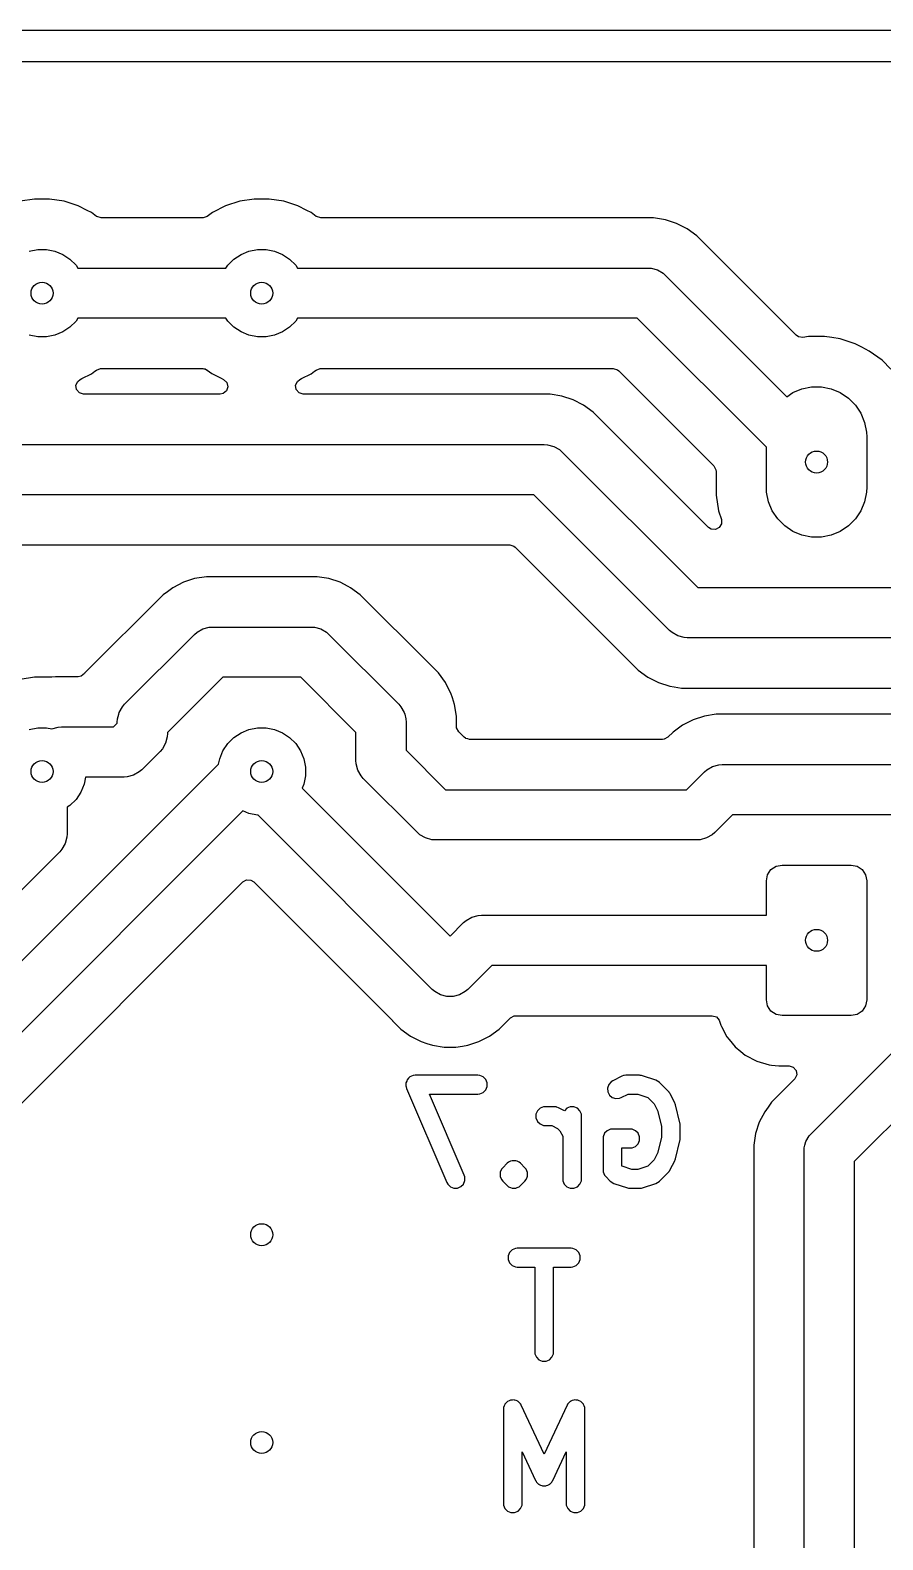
# Model space of a CAD drawing. Extents: x 194.5 to 243.5, y -106.5 to -66.5.
# Drawn here: x 207.81 to 221.4, y -90.55 to -66.5 of the extents above; entities that cross this region are included whole.
import ezdxf

# ---------------------------------------------------------------- set-up
doc = ezdxf.new("R2010")
doc.units = 0
doc.layers.add('BLACK', color=7, linetype='CONTINUOUS')

msp = doc.modelspace()

# ---------------------------------------------------------------- linework, layer by layer
at = {"layer": 'BLACK', "linetype": 'CONTINUOUS'}
for p, q in [((194.5, -66.5), (243.5, -66.5)), ((195.1245, -67.0005), (242.8755, -67.0005)), ((207.881903, -69.1895), (207.648631, -69.226446)), ((207.881908, -69.1895), (207.881903, -69.1895)), ((208.118092, -69.1895), (207.881908, -69.1895)), ((208.118097, -69.1895), (208.118092, -69.1895)), ((208.351368, -69.226446), (208.118097, -69.1895)), ((208.575996, -69.299433), (208.351368, -69.226446)), ((211.148631, -69.226446), (210.924003, -69.299433)), ((211.381903, -69.1895), (211.148631, -69.226446)), ((211.381908, -69.1895), (211.381903, -69.1895)), ((211.618092, -69.1895), (211.381908, -69.1895)), ((211.618097, -69.1895), (211.618092, -69.1895)), ((211.851368, -69.226446), (211.618097, -69.1895)), ((212.075996, -69.299433), (211.851368, -69.226446)), ((208.720715, -69.373172), (208.575996, -69.299433)), ((208.786433, -69.406657), (208.720715, -69.373172)), ((208.786435, -69.406658), (208.786433, -69.406657)), ((208.786436, -69.406659), (208.786435, -69.406658)), ((208.867862, -69.465818), (208.786436, -69.406659)), ((208.873708, -69.469815), (208.867862, -69.465818)), ((208.940747, -69.4895), (208.873708, -69.469815)), ((210.559253, -69.4895), (208.940747, -69.4895)), ((210.566332, -69.489298), (210.559253, -69.4895)), ((210.632138, -69.465818), (210.566332, -69.489298)), ((210.713563, -69.406659), (210.632138, -69.465818)), ((210.924003, -69.299433), (210.713563, -69.406659)), ((212.220715, -69.373172), (212.075996, -69.299433)), ((212.286433, -69.406657), (212.220715, -69.373172)), ((212.286435, -69.406658), (212.286433, -69.406657)), ((212.286436, -69.406659), (212.286435, -69.406658)), ((212.367862, -69.465818), (212.286436, -69.406659)), ((212.373708, -69.469815), (212.367862, -69.465818)), ((212.440747, -69.4895), (212.373708, -69.469815)), ((217.744481, -69.4895), (212.440747, -69.4895)), ((217.744486, -69.4895), (217.744481, -69.4895)), ((217.931118, -69.519059), (217.744486, -69.4895)), ((218.110836, -69.577454), (217.931118, -69.519059)), ((218.279199, -69.66324), (218.110836, -69.577454)), ((218.432074, -69.77431), (218.279199, -69.66324)), ((218.432076, -69.774312), (218.432074, -69.77431)), ((220.016758, -71.358994), (218.432076, -69.774312)), ((207.796801, -70.020142), (207.931388, -69.993371)), ((207.931388, -69.993371), (208.068612, -69.993371)), ((208.068612, -69.993371), (208.203199, -70.020142)), ((208.203199, -70.020142), (208.329978, -70.072655)), ((208.329978, -70.072655), (208.444075, -70.148893)), ((208.444075, -70.148893), (208.541107, -70.245925)), ((210.958893, -70.245925), (211.055925, -70.148893)), ((211.055925, -70.148893), (211.170022, -70.072655)), ((211.170022, -70.072655), (211.296801, -70.020142)), ((211.296801, -70.020142), (211.431388, -69.993371)), ((211.431388, -69.993371), (211.568612, -69.993371)), ((211.568612, -69.993371), (211.703199, -70.020142)), ((211.703199, -70.020142), (211.829978, -70.072655)), ((211.829978, -70.072655), (211.944075, -70.148893)), ((211.944075, -70.148893), (212.041107, -70.245925)), ((208.541107, -70.245925), (208.570557, -70.29)), ((208.570557, -70.29), (210.929443, -70.29)), ((210.929443, -70.29), (210.958893, -70.245925)), ((212.041107, -70.245925), (212.070557, -70.29)), ((212.070557, -70.29), (217.65, -70.29)), ((217.65, -70.29), (217.70221, -70.293422)), ((217.70221, -70.293422), (217.803074, -70.320448)), ((217.803074, -70.320448), (217.893505, -70.372659)), ((217.893505, -70.372659), (217.932843, -70.407157)), ((217.932843, -70.407157), (219.86533, -72.339645)), ((208.541107, -71.134075), (208.444075, -71.231107)), ((208.570557, -71.09), (208.541107, -71.134075)), ((210.929443, -71.09), (208.570557, -71.09)), ((210.958893, -71.134075), (210.929443, -71.09)), ((211.055925, -71.231107), (210.958893, -71.134075)), ((212.041107, -71.134075), (211.944075, -71.231107)), ((212.070557, -71.09), (212.041107, -71.134075)), ((217.484314, -71.09), (212.070557, -71.09)), ((219.54, -73.145685), (217.484314, -71.09)), ((207.931388, -71.386629), (207.796801, -71.359858)), ((208.068612, -71.386629), (207.931388, -71.386629)), ((208.203199, -71.359858), (208.068612, -71.386629)), ((208.329978, -71.307345), (208.203199, -71.359858)), ((208.444075, -71.231107), (208.329978, -71.307345)), ((211.170022, -71.307345), (211.055925, -71.231107)), ((211.296801, -71.359858), (211.170022, -71.307345)), ((211.431388, -71.386629), (211.296801, -71.359858)), ((211.568612, -71.386629), (211.431388, -71.386629)), ((211.703199, -71.359858), (211.568612, -71.386629)), ((211.829978, -71.307345), (211.703199, -71.359858)), ((211.944075, -71.231107), (211.829978, -71.307345)), ((220.054544, -71.384832), (220.016758, -71.358994)), ((220.123837, -71.393786), (220.054544, -71.384832)), ((220.214033, -71.3795), (220.123837, -71.393786)), ((220.214038, -71.3795), (220.214033, -71.3795)), ((220.465962, -71.3795), (220.214038, -71.3795)), ((220.582279, -71.397923), (220.465962, -71.3795)), ((220.714785, -71.41891), (220.582279, -71.397923)), ((220.954383, -71.49676), (220.714785, -71.41891)), ((221.060441, -71.5508), (220.954383, -71.49676)), ((221.178845, -71.61113), (221.060441, -71.5508)), ((221.178847, -71.611131), (221.178845, -71.61113)), ((221.178848, -71.611132), (221.178847, -71.611131)), ((221.382649, -71.759201), (221.178848, -71.611132)), ((208.867862, -71.914182), (208.933668, -71.890702)), ((208.933668, -71.890702), (208.940747, -71.8905)), ((208.940747, -71.8905), (210.559253, -71.8905)), ((210.559253, -71.8905), (210.579673, -71.896496)), ((210.579673, -71.896496), (210.600923, -71.897711)), ((210.600923, -71.897711), (210.622393, -71.90904)), ((210.622393, -71.90904), (210.626292, -71.910185)), ((210.626292, -71.910185), (210.632138, -71.914182)), ((212.367862, -71.914182), (212.433668, -71.890702)), ((212.433668, -71.890702), (212.440747, -71.8905)), ((212.440747, -71.8905), (217.101374, -71.8905)), ((217.101374, -71.8905), (217.168413, -71.910185)), ((217.168413, -71.910185), (217.189055, -71.926819)), ((221.382654, -71.759205), (221.382649, -71.759201)), ((221.522319, -71.89887), (221.382654, -71.759205)), ((208.540074, -72.157853), (208.569099, -72.094297)), ((208.569099, -72.094297), (208.606517, -72.065015)), ((208.606517, -72.065015), (208.63334, -72.051347)), ((208.63334, -72.051347), (208.786433, -71.973343)), ((208.786433, -71.973343), (208.842848, -71.932355)), ((208.842848, -71.932355), (208.867862, -71.914182)), ((210.632138, -71.914182), (210.706221, -71.968006)), ((210.706221, -71.968006), (210.713567, -71.973343)), ((210.713567, -71.973343), (210.855454, -72.045638)), ((210.855454, -72.045638), (210.893483, -72.065015)), ((210.893483, -72.065015), (210.944279, -72.11299)), ((210.944279, -72.11299), (210.961074, -72.180811)), ((212.040074, -72.157853), (212.069099, -72.094297)), ((212.069099, -72.094297), (212.106517, -72.065015)), ((212.106517, -72.065015), (212.13334, -72.051347)), ((212.13334, -72.051347), (212.286433, -71.973343)), ((212.286433, -71.973343), (212.342848, -71.932355)), ((212.342848, -71.932355), (212.367862, -71.914182)), ((217.189055, -71.926819), (218.703181, -73.440945)), ((208.550018, -72.227011), (208.540074, -72.157853)), ((208.595773, -72.279815), (208.550018, -72.227011)), ((208.662812, -72.2995), (208.595773, -72.279815)), ((210.837188, -72.2995), (208.662812, -72.2995)), ((210.883821, -72.290397), (210.837188, -72.2995)), ((210.938537, -72.246946), (210.883821, -72.290397)), ((210.961074, -72.180811), (210.938537, -72.246946)), ((212.050018, -72.227011), (212.040074, -72.157853)), ((212.095773, -72.279815), (212.050018, -72.227011)), ((212.162812, -72.2995), (212.095773, -72.279815)), ((216.094481, -72.2995), (212.162812, -72.2995)), ((216.094486, -72.2995), (216.094481, -72.2995)), ((216.281118, -72.329059), (216.094486, -72.2995)), ((216.460836, -72.387454), (216.281118, -72.329059)), ((216.629199, -72.47324), (216.460836, -72.387454)), ((219.86533, -72.339645), (219.962883, -72.274463)), ((219.962883, -72.274463), (220.107772, -72.214448)), ((220.107772, -72.214448), (220.261586, -72.183852)), ((220.261586, -72.183852), (220.418414, -72.183852)), ((220.418414, -72.183852), (220.572228, -72.214448)), ((220.572228, -72.214448), (220.717117, -72.274463)), ((220.717117, -72.274463), (220.847515, -72.361592)), ((220.847515, -72.361592), (220.958408, -72.472485)), ((216.782074, -72.58431), (216.629199, -72.47324)), ((216.782076, -72.584312), (216.782074, -72.58431)), ((218.618901, -74.421137), (216.782076, -72.584312)), ((220.958408, -72.472485), (221.045537, -72.602883)), ((221.045537, -72.602883), (221.105552, -72.747772)), ((221.105552, -72.747772), (221.136148, -72.901586)), ((204.5, -73.1), (216, -73.1)), ((216, -73.1), (216.05221, -73.103422)), ((216.05221, -73.103422), (216.153074, -73.130448)), ((221.136148, -72.901586), (221.14, -72.98)), ((221.14, -72.98), (221.14, -73.78)), ((216.153074, -73.130448), (216.243505, -73.182659)), ((216.243505, -73.182659), (216.282843, -73.217157)), ((216.282843, -73.217157), (218.446686, -75.381)), ((219.54, -73.78), (219.54, -73.145685)), ((218.703181, -73.440945), (218.736666, -73.502268)), ((218.736666, -73.502268), (218.7395, -73.528626)), ((218.7395, -73.528626), (218.7395, -73.905961)), ((219.543852, -73.858414), (219.54, -73.78)), ((221.14, -73.78), (221.136148, -73.858414)), ((215.834314, -73.9), (204.9, -73.9)), ((217.998157, -76.063843), (215.834314, -73.9)), ((218.7395, -73.905961), (218.77891, -74.154786)), ((219.574448, -74.012228), (219.543852, -73.858414)), ((219.634463, -74.157117), (219.574448, -74.012228)), ((221.105552, -74.012228), (221.045537, -74.157117)), ((221.136148, -73.858414), (221.105552, -74.012228)), ((218.77891, -74.154786), (218.77891, -74.154789)), ((218.77891, -74.154789), (218.824513, -74.295138)), ((218.824513, -74.295138), (218.826508, -74.364979)), ((219.721592, -74.287515), (219.634463, -74.157117)), ((219.832485, -74.398408), (219.721592, -74.287515)), ((220.958408, -74.287515), (220.847515, -74.398408)), ((221.045537, -74.157117), (220.958408, -74.287515)), ((218.658313, -74.447675), (218.618901, -74.421137)), ((218.727727, -74.45564), (218.658313, -74.447675)), ((218.790428, -74.424812), (218.727727, -74.45564)), ((218.826508, -74.364979), (218.790428, -74.424812)), ((219.962883, -74.485537), (219.832485, -74.398408)), ((220.107772, -74.545552), (219.962883, -74.485537)), ((220.261586, -74.576148), (220.107772, -74.545552)), ((220.572228, -74.545552), (220.418414, -74.576148)), ((220.717117, -74.485537), (220.572228, -74.545552)), ((220.847515, -74.398408), (220.717117, -74.485537)), ((205.8245, -74.7005), (215.451374, -74.7005)), ((215.451374, -74.7005), (215.518413, -74.720185)), ((215.518413, -74.720185), (215.539055, -74.736819)), ((215.539055, -74.736819), (217.498926, -76.69669)), ((220.418414, -74.576148), (220.261586, -74.576148)), ((210.431461, -75.238059), (210.251743, -75.296454)), ((210.618094, -75.2085), (210.431461, -75.238059)), ((210.618099, -75.2085), (210.618094, -75.2085)), ((210.807062, -75.2085), (210.618099, -75.2085)), ((212.381901, -75.2085), (210.807062, -75.2085)), ((212.381906, -75.2085), (212.381901, -75.2085)), ((212.568538, -75.238059), (212.381906, -75.2085)), ((212.748256, -75.296454), (212.568538, -75.238059)), ((209.930504, -75.493312), (208.683312, -76.740503)), ((209.930505, -75.493312), (209.930504, -75.493312)), ((209.930507, -75.49331), (209.930505, -75.493312)), ((209.996159, -75.44561), (209.930507, -75.49331)), ((210.08338, -75.38224), (209.996159, -75.44561)), ((210.251743, -75.296454), (210.08338, -75.38224)), ((212.877041, -75.362074), (212.748256, -75.296454)), ((212.916619, -75.38224), (212.877041, -75.362074)), ((213.069494, -75.49331), (212.916619, -75.38224)), ((214.183073, -76.60689), (213.069494, -75.49331)), ((218.446686, -75.381), (234.213314, -75.381)), ((209.316157, -77.239737), (210.429737, -76.126157)), ((210.429737, -76.126157), (210.469075, -76.091659)), ((210.469075, -76.091659), (210.559506, -76.039448)), ((210.559506, -76.039448), (210.66037, -76.012422)), ((210.66037, -76.012422), (210.71258, -76.009)), ((210.71258, -76.009), (212.28742, -76.009)), ((212.28742, -76.009), (212.33963, -76.012422)), ((212.33963, -76.012422), (212.440494, -76.039448)), ((212.440494, -76.039448), (212.530925, -76.091659)), ((212.530925, -76.091659), (212.570263, -76.126157)), ((212.570263, -76.126157), (213.683843, -77.239737)), ((218.037495, -76.098341), (217.998157, -76.063843)), ((218.127926, -76.150552), (218.037495, -76.098341)), ((218.22879, -76.177578), (218.127926, -76.150552)), ((218.281, -76.181), (218.22879, -76.177578)), ((234.379, -76.181), (218.281, -76.181)), ((214.31669, -76.740507), (214.183073, -76.60689)), ((217.498926, -76.69669), (217.651801, -76.80776)), ((207.881903, -76.8095), (207.648631, -76.846446)), ((207.881908, -76.8095), (207.881903, -76.8095)), ((208.118092, -76.8095), (207.881908, -76.8095)), ((208.118098, -76.8095), (208.118092, -76.8095)), ((208.122954, -76.809882), (208.118098, -76.8095)), ((208.123011, -76.809145), (208.122954, -76.809882)), ((208.154634, -76.809142), (208.123011, -76.809145)), ((208.215513, -76.7995), (208.154634, -76.809142)), ((208.577267, -76.7995), (208.215513, -76.7995)), ((208.622252, -76.791052), (208.577267, -76.7995)), ((208.677583, -76.748388), (208.622252, -76.791052)), ((208.683307, -76.740509), (208.677583, -76.748388)), ((208.683312, -76.740503), (208.683307, -76.740509)), ((210.878266, -76.809), (209.999, -77.688266)), ((212.121734, -76.809), (210.878266, -76.809)), ((213.001, -77.688266), (212.121734, -76.809)), ((214.42776, -76.893381), (214.31669, -76.740507)), ((214.441034, -76.919433), (214.42776, -76.893381)), ((214.513545, -77.061743), (214.441034, -76.919433)), ((217.651801, -76.80776), (217.820168, -76.893547)), ((217.820168, -76.893547), (217.999882, -76.95194)), ((217.999882, -76.95194), (218.06987, -76.963025)), ((214.513545, -77.061745), (214.513545, -77.061743)), ((214.513547, -77.061748), (214.513545, -77.061745)), ((214.538667, -77.139059), (214.513547, -77.061748)), ((214.57194, -77.241461), (214.538667, -77.139059)), ((218.06987, -76.963025), (218.186513, -76.9815)), ((218.186513, -76.9815), (218.186518, -76.9815)), ((218.186518, -76.9815), (234.473486, -76.9815)), ((209.202422, -77.47037), (209.221679, -77.3985)), ((209.221679, -77.3985), (209.229448, -77.369506)), ((209.229448, -77.369506), (209.281659, -77.279075)), ((209.281659, -77.279075), (209.316157, -77.239737)), ((213.683843, -77.239737), (213.718341, -77.279075)), ((213.718341, -77.279075), (213.770552, -77.369506)), ((213.770552, -77.369506), (213.778321, -77.3985)), ((213.778321, -77.3985), (213.797578, -77.47037)), ((214.6015, -77.428093), (214.57194, -77.241461)), ((214.6015, -77.588217), (214.6015, -77.428093)), ((218.553725, -77.428059), (218.374007, -77.486454)), ((218.740358, -77.3985), (218.553725, -77.428059)), ((218.740363, -77.3985), (218.740358, -77.3985)), ((218.929326, -77.3985), (218.740363, -77.3985)), ((227.613481, -77.3985), (218.929326, -77.3985)), ((207.796801, -77.640142), (207.931388, -77.613371)), ((207.931388, -77.613371), (208.068612, -77.613371)), ((208.068612, -77.613371), (208.156295, -77.630812)), ((208.156295, -77.630812), (208.156926, -77.630448)), ((208.156926, -77.630448), (208.25779, -77.603422)), ((208.25779, -77.603422), (208.31, -77.6)), ((208.31, -77.6), (209.140158, -77.6)), ((209.140158, -77.6), (209.199, -77.541158)), ((209.199, -77.52258), (209.202422, -77.47037)), ((209.199, -77.541158), (209.199, -77.52258)), ((211.170022, -77.692655), (211.296801, -77.640142)), ((211.296801, -77.640142), (211.431388, -77.613371)), ((211.431388, -77.613371), (211.568612, -77.613371)), ((211.568612, -77.613371), (211.703199, -77.640142)), ((211.703199, -77.640142), (211.829978, -77.692655)), ((213.797578, -77.47037), (213.801, -77.52258)), ((213.801, -77.52258), (213.801, -77.971158)), ((214.604334, -77.614574), (214.6015, -77.588217)), ((214.637818, -77.675898), (214.604334, -77.614574)), ((214.7251, -77.763181), (214.637818, -77.675898)), ((218.052768, -77.683312), (217.9729, -77.763181)), ((218.052769, -77.683312), (218.052768, -77.683312)), ((218.052771, -77.68331), (218.052769, -77.683312)), ((218.118423, -77.63561), (218.052771, -77.68331)), ((218.205644, -77.57224), (218.118423, -77.63561)), ((218.374007, -77.486454), (218.205644, -77.57224)), ((209.968552, -77.859918), (209.916341, -77.950349)), ((209.995578, -77.759054), (209.968552, -77.859918)), ((209.999, -77.706844), (209.995578, -77.759054)), ((209.999, -77.688266), (209.999, -77.706844)), ((210.882655, -77.980022), (210.958893, -77.865925)), ((210.958893, -77.865925), (211.055925, -77.768893)), ((211.055925, -77.768893), (211.170022, -77.692655)), ((211.829978, -77.692655), (211.944075, -77.768893)), ((211.944075, -77.768893), (212.041107, -77.865925)), ((212.041107, -77.865925), (212.117345, -77.980022)), ((213.001, -78.136844), (213.001, -77.688266)), ((214.745743, -77.779815), (214.7251, -77.763181)), ((214.748339, -77.780577), (214.745743, -77.779815)), ((214.753355, -77.784332), (214.748339, -77.780577)), ((214.783342, -77.790855), (214.753355, -77.784332)), ((214.812782, -77.7995), (214.783342, -77.790855)), ((217.885219, -77.7995), (214.812782, -77.7995)), ((217.911577, -77.796666), (217.885219, -77.7995)), ((217.9729, -77.763181), (217.911577, -77.796666)), ((209.881843, -77.989687), (209.588687, -78.282843)), ((209.916341, -77.950349), (209.881843, -77.989687)), ((210.813413, -78.1909), (210.830142, -78.106801)), ((210.830142, -78.106801), (210.882655, -77.980022)), ((212.117345, -77.980022), (212.169858, -78.106801)), ((212.169858, -78.106801), (212.196629, -78.241388)), ((213.004422, -78.189054), (213.001, -78.136844)), ((213.801, -77.971158), (214.429842, -78.6)), ((204.000601, -85.003712), (210.813413, -78.1909)), ((208.692375, -78.4), (208.669858, -78.513199)), ((209.305844, -78.4), (208.692375, -78.4)), ((209.358054, -78.396578), (209.305844, -78.4)), ((209.458918, -78.369552), (209.358054, -78.396578)), ((209.549349, -78.317341), (209.458918, -78.369552)), ((209.588687, -78.282843), (209.549349, -78.317341)), ((212.196629, -78.378612), (212.169858, -78.513199)), ((212.196629, -78.241388), (212.196629, -78.378612)), ((213.031448, -78.289918), (213.004422, -78.189054)), ((213.083659, -78.380349), (213.031448, -78.289918)), ((213.118157, -78.419687), (213.083659, -78.380349)), ((218.268158, -78.6), (218.552002, -78.316157)), ((218.552002, -78.316157), (218.591339, -78.281659)), ((218.591339, -78.281659), (218.68177, -78.229448)), ((218.68177, -78.229448), (218.782634, -78.202422)), ((218.782634, -78.202422), (218.834844, -78.199)), ((218.834844, -78.199), (227.519, -78.199)), ((208.617345, -78.639978), (208.541107, -78.754075)), ((208.669858, -78.513199), (208.617345, -78.639978)), ((212.169858, -78.513199), (212.143212, -78.577526)), ((212.143212, -78.577526), (214.499999, -80.934314)), ((213.981313, -79.282843), (213.118157, -78.419687)), ((214.429842, -78.6), (218.268158, -78.6)), ((208.444075, -78.851107), (208.4, -78.880557)), ((208.4, -78.880557), (208.4, -79.305844)), ((208.541107, -78.754075), (208.444075, -78.851107)), ((211.197117, -78.938568), (204.566287, -85.569398)), ((211.296801, -78.979858), (211.197117, -78.938568)), ((211.431388, -79.006629), (211.296801, -78.979858)), ((211.440943, -79.006629), (211.431388, -79.006629)), ((214.217158, -81.782843), (211.440943, -79.006629)), ((219.000529, -78.999), (218.716687, -79.282843)), ((227.353314, -78.999), (219.000529, -78.999)), ((208.396578, -79.358054), (208.369552, -79.458918)), ((208.4, -79.305844), (208.396578, -79.358054)), ((214.020651, -79.317341), (213.981313, -79.282843)), ((214.111082, -79.369552), (214.020651, -79.317341)), ((218.677349, -79.317341), (218.586918, -79.369552)), ((218.716687, -79.282843), (218.677349, -79.317341)), ((208.282843, -79.588687), (203.799687, -84.071843)), ((208.317341, -79.549349), (208.282843, -79.588687)), ((208.369552, -79.458918), (208.317341, -79.549349)), ((214.211946, -79.396578), (214.111082, -79.369552)), ((214.264156, -79.4), (214.211946, -79.396578)), ((218.433844, -79.4), (214.264156, -79.4)), ((218.486054, -79.396578), (218.433844, -79.4)), ((218.586918, -79.369552), (218.486054, -79.396578)), ((219.613223, -79.873223), (219.694329, -79.81903)), ((219.694329, -79.81903), (219.79, -79.8)), ((219.79, -79.8), (220.89, -79.8)), ((220.89, -79.8), (220.985671, -79.81903)), ((220.985671, -79.81903), (221.066777, -79.873223)), ((206.310209, -84.957553), (211.197319, -80.070444)), ((211.197319, -80.070444), (211.258642, -80.036959)), ((211.258642, -80.036959), (211.328334, -80.041943)), ((211.328334, -80.041943), (211.372681, -80.070444)), ((211.372681, -80.070444), (213.581184, -82.278947)), ((219.54, -80.05), (219.55903, -79.954329)), ((219.54, -80.6), (219.54, -80.05)), ((219.55903, -79.954329), (219.613223, -79.873223)), ((221.066777, -79.873223), (221.12097, -79.954329)), ((221.12097, -79.954329), (221.14, -80.05)), ((221.14, -80.05), (221.14, -81.95)), ((214.499999, -80.934314), (214.717157, -80.717157)), ((214.717157, -80.717157), (214.756495, -80.682659)), ((214.756495, -80.682659), (214.846926, -80.630448)), ((214.846926, -80.630448), (214.94779, -80.603422)), ((214.94779, -80.603422), (215, -80.6)), ((215, -80.6), (219.54, -80.6)), ((215.165686, -81.4), (214.782843, -81.782843)), ((219.54, -81.4), (215.165686, -81.4)), ((219.54, -81.95), (219.54, -81.4)), ((214.256495, -81.817341), (214.217158, -81.782843)), ((214.346926, -81.869552), (214.256495, -81.817341)), ((214.44779, -81.896578), (214.346926, -81.869552)), ((214.55221, -81.896578), (214.44779, -81.896578)), ((214.653074, -81.869552), (214.55221, -81.896578)), ((214.743505, -81.817341), (214.653074, -81.869552)), ((214.782843, -81.782843), (214.743505, -81.817341)), ((219.55903, -82.045671), (219.54, -81.95)), ((220.257157, -84.076107), (222.34367, -81.989593)), ((221.14, -81.95), (221.12097, -82.045671)), ((215.415691, -82.282073), (215.460947, -82.236818)), ((215.460947, -82.236818), (215.52227, -82.203333)), ((215.52227, -82.203333), (215.548627, -82.2005)), ((215.548627, -82.2005), (218.676254, -82.2005)), ((218.676254, -82.2005), (218.743293, -82.220185)), ((218.743293, -82.220185), (218.789048, -82.272989)), ((219.613223, -82.126777), (219.55903, -82.045671)), ((219.694329, -82.18097), (219.613223, -82.126777)), ((219.79, -82.2), (219.694329, -82.18097)), ((220.89, -82.2), (219.79, -82.2)), ((220.985671, -82.18097), (220.89, -82.2)), ((221.066777, -82.126777), (220.985671, -82.18097)), ((221.12097, -82.045671), (221.066777, -82.126777)), ((213.581184, -82.278947), (213.581198, -82.278962)), ((213.581198, -82.278962), (213.584309, -82.282073)), ((213.584309, -82.282073), (213.58431, -82.282074)), ((213.58431, -82.282074), (213.717926, -82.41569)), ((213.717926, -82.41569), (213.870801, -82.52676)), ((215.129199, -82.52676), (215.282074, -82.41569)), ((215.282074, -82.41569), (215.41569, -82.282074)), ((215.41569, -82.282074), (215.415691, -82.282073)), ((218.789048, -82.272989), (218.794915, -82.288505)), ((218.794915, -82.288505), (218.814769, -82.353957)), ((218.814769, -82.353957), (218.825979, -82.374928)), ((218.825979, -82.374928), (218.912315, -82.53645)), ((223.162843, -82.301793), (220.94, -84.524636)), ((213.870801, -82.52676), (213.889819, -82.53645)), ((213.889819, -82.53645), (214.039163, -82.612545)), ((214.039163, -82.612545), (214.039165, -82.612545)), ((214.039165, -82.612545), (214.039168, -82.612547)), ((214.039168, -82.612547), (214.130713, -82.642292)), ((214.130713, -82.642292), (214.218881, -82.67094)), ((214.218881, -82.67094), (214.405514, -82.7005)), ((214.405514, -82.7005), (214.405519, -82.7005)), ((214.405519, -82.7005), (214.594487, -82.7005)), ((214.594487, -82.7005), (214.698168, -82.684077)), ((214.698168, -82.684077), (214.781118, -82.67094)), ((214.781118, -82.67094), (214.960832, -82.612547)), ((214.960832, -82.612547), (215.129199, -82.52676)), ((218.912315, -82.53645), (218.946969, -82.578677)), ((218.946969, -82.578677), (219.043589, -82.69641)), ((219.043589, -82.69641), (219.13188, -82.768867)), ((219.13188, -82.768867), (219.20355, -82.827685)), ((219.20355, -82.827685), (219.386046, -82.925232)), ((219.386046, -82.925232), (219.584066, -82.9853)), ((213.840848, -83.197412), (213.820769, -83.217492)), ((213.860639, -83.177133), (213.840848, -83.197412)), ((213.861494, -83.176766), (213.860639, -83.177133)), ((213.862153, -83.176108), (213.861494, -83.176766)), ((213.888372, -83.165247), (213.862153, -83.176108)), ((213.914434, -83.154078), (213.888372, -83.165247)), ((213.915363, -83.154066), (213.914434, -83.154078)), ((213.916225, -83.15371), (213.915363, -83.154066)), ((213.945489, -83.150828), (213.916225, -83.15371)), ((214.945489, -83.150828), (213.945489, -83.150828)), ((214.974753, -83.15371), (214.945489, -83.150828)), ((215.028825, -83.176108), (214.974753, -83.15371)), ((215.070209, -83.217492), (215.028825, -83.176108)), ((217.23555, -83.166664), (217.092692, -83.238093)), ((217.263013, -83.156154), (217.23555, -83.166664)), ((217.26839, -83.155771), (217.263013, -83.156154)), ((217.273368, -83.15371), (217.26839, -83.155771)), ((217.302632, -83.150828), (217.273368, -83.15371)), ((217.516917, -83.150828), (217.302632, -83.150828)), ((217.531728, -83.152286), (217.516917, -83.150828)), ((217.535678, -83.152006), (217.531728, -83.152286)), ((217.540872, -83.153187), (217.535678, -83.152006)), ((217.546181, -83.15371), (217.540872, -83.153187)), ((217.549843, -83.155227), (217.546181, -83.15371)), ((217.564351, -83.158526), (217.549843, -83.155227)), ((217.778637, -83.229954), (217.564351, -83.158526)), ((219.584066, -82.9853), (219.584065, -82.9853)), ((219.584065, -82.9853), (219.622647, -82.9891)), ((219.622647, -82.9891), (219.738392, -83.0005)), ((219.989005, -83.212181), (219.624308, -83.576877)), ((219.738392, -83.0005), (219.901324, -83.0005)), ((219.901324, -83.0005), (219.968363, -83.020185)), ((219.968363, -83.020185), (220.014118, -83.072989)), ((219.995037, -83.205703), (219.989005, -83.212181)), ((220.024062, -83.142147), (219.995037, -83.205703)), ((220.014118, -83.072989), (220.024062, -83.142147)), ((213.798371, -83.272497), (213.798026, -83.27336)), ((213.798026, -83.27336), (213.798371, -83.301677)), ((213.809243, -83.245315), (213.798371, -83.271564)), ((213.798371, -83.271564), (213.798371, -83.272497)), ((213.798371, -83.301677), (213.798371, -83.330092)), ((213.798371, -83.330092), (213.798727, -83.330953)), ((213.798727, -83.330953), (213.798739, -83.331883)), ((213.798739, -83.331883), (213.807617, -83.359916)), ((213.807617, -83.359916), (214.450474, -84.859916)), ((213.819762, -83.21902), (213.809243, -83.245315)), ((213.820411, -83.218354), (213.819762, -83.21902)), ((213.820769, -83.217492), (213.820411, -83.218354)), ((214.726218, -84.74174), (214.17297, -83.450828)), ((214.17297, -83.450828), (214.945489, -83.450828)), ((214.945489, -83.450828), (214.974753, -83.447946)), ((214.974753, -83.447946), (215.028825, -83.425548)), ((215.028825, -83.425548), (215.070209, -83.384164)), ((215.092607, -83.271564), (215.070209, -83.217492)), ((215.070209, -83.384164), (215.092607, -83.330092)), ((215.092607, -83.330092), (215.092607, -83.271564)), ((217.02946, -83.297973), (217.010952, -83.353495)), ((217.010952, -83.353495), (217.0151, -83.411876)), ((217.0151, -83.411876), (217.041275, -83.464225)), ((217.067806, -83.253758), (217.02946, -83.297973)), ((217.092692, -83.238093), (217.067806, -83.253758)), ((217.226856, -83.506421), (217.338042, -83.450828)), ((217.338042, -83.450828), (217.492577, -83.450828)), ((217.492577, -83.450828), (217.650175, -83.503361)), ((217.805488, -83.241943), (217.778637, -83.229954)), ((217.809558, -83.245473), (217.805488, -83.241943)), ((217.814538, -83.247536), (217.809558, -83.245473)), ((217.837269, -83.266191), (217.814538, -83.247536)), ((217.980126, -83.409048), (217.837269, -83.266191)), ((217.989566, -83.42055), (217.980126, -83.409048)), ((217.992559, -83.423146), (217.989566, -83.42055)), ((217.995397, -83.427655), (217.992559, -83.423146)), ((217.998781, -83.431778), (217.995397, -83.427655)), ((218.000297, -83.43544), (217.998781, -83.431778)), ((218.008224, -83.448032), (218.000297, -83.43544)), ((218.079653, -83.590888), (218.008224, -83.448032)), ((215.933581, -83.676108), (215.892197, -83.717492)), ((215.987653, -83.65371), (215.933581, -83.676108)), ((216.016917, -83.650828), (215.987653, -83.65371)), ((216.159774, -83.650828), (216.016917, -83.650828)), ((216.189038, -83.65371), (216.159774, -83.650828)), ((216.194015, -83.655771), (216.189038, -83.65371)), ((216.199393, -83.656154), (216.194015, -83.655771)), ((216.226856, -83.666664), (216.199393, -83.656154)), ((216.32335, -83.714911), (216.226856, -83.666664)), ((216.362153, -83.676108), (216.32335, -83.714911)), ((216.416225, -83.65371), (216.362153, -83.676108)), ((216.474753, -83.65371), (216.416225, -83.65371)), ((216.528825, -83.676108), (216.474753, -83.65371)), ((216.570209, -83.717492), (216.528825, -83.676108)), ((217.041275, -83.464225), (217.08549, -83.502571)), ((217.08549, -83.502571), (217.141012, -83.521079)), ((217.141012, -83.521079), (217.199393, -83.516931)), ((217.199393, -83.516931), (217.226856, -83.506421)), ((217.650175, -83.503361), (217.750782, -83.603968)), ((217.750782, -83.603968), (217.803961, -83.710327)), ((218.080472, -83.59303), (218.079653, -83.590888)), ((218.081117, -83.5939), (218.080472, -83.59303)), ((218.085501, -83.606171), (218.081117, -83.5939)), ((218.090162, -83.618352), (218.085501, -83.606171)), ((218.090238, -83.619432), (218.090162, -83.618352)), ((218.09101, -83.621591), (218.090238, -83.619432)), ((218.162438, -83.907305), (218.09101, -83.621591)), ((219.566572, -83.656345), (219.513242, -83.729747)), ((219.624304, -83.576881), (219.566572, -83.656345)), ((219.624308, -83.576877), (219.624304, -83.576881)), ((215.892197, -83.717492), (215.869799, -83.771564)), ((215.869799, -83.771564), (215.869799, -83.830092)), ((215.869799, -83.830092), (215.892197, -83.884164)), ((215.892197, -83.884164), (215.933581, -83.925548)), ((215.933581, -83.925548), (215.987653, -83.947946)), ((216.592607, -83.771564), (216.570209, -83.717492)), ((216.595489, -83.800828), (216.592607, -83.771564)), ((216.595489, -84.800828), (216.595489, -83.800828)), ((217.803961, -83.710327), (217.866917, -83.962148)), ((218.163187, -83.912376), (218.162438, -83.907305)), ((218.164035, -83.914421), (218.163187, -83.912376)), ((218.16512, -83.925443), (218.164035, -83.914421)), ((218.16674, -83.936394), (218.16512, -83.925443)), ((218.166414, -83.938581), (218.16674, -83.936394)), ((219.427454, -83.898113), (219.369059, -84.077831)), ((219.513242, -83.729747), (219.427454, -83.898113)), ((215.987653, -83.947946), (216.016917, -83.950828)), ((216.016917, -83.950828), (216.124364, -83.950828)), ((216.124364, -83.950828), (216.213778, -83.995535)), ((216.213778, -83.995535), (216.250782, -84.032539)), ((216.250782, -84.032539), (216.295489, -84.121952)), ((216.295489, -84.121952), (216.295489, -84.800828)), ((216.941228, -84.128707), (216.938346, -84.157971)), ((216.938346, -84.157971), (216.938346, -84.657971)), ((216.963626, -84.074635), (216.941228, -84.128707)), ((217.00501, -84.033251), (216.963626, -84.074635)), ((217.059082, -84.010853), (217.00501, -84.033251)), ((217.088346, -84.007971), (217.059082, -84.010853)), ((217.37406, -84.007971), (217.088346, -84.007971)), ((217.403324, -84.010853), (217.37406, -84.007971)), ((217.457396, -84.033251), (217.403324, -84.010853)), ((217.49878, -84.074635), (217.457396, -84.033251)), ((217.521178, -84.128707), (217.49878, -84.074635)), ((217.521178, -84.187235), (217.521178, -84.128707)), ((217.866917, -84.139507), (217.803961, -84.391328)), ((217.866917, -83.962148), (217.866917, -84.139507)), ((218.164035, -84.187235), (218.16512, -84.176212)), ((218.16512, -84.176212), (218.16674, -84.165262)), ((218.166917, -83.943685), (218.166414, -83.938581)), ((218.166414, -84.163074), (218.166917, -84.157971)), ((218.16674, -84.165262), (218.166414, -84.163074)), ((218.166917, -84.157971), (218.166917, -83.943685)), ((219.369059, -84.077831), (219.3395, -84.264463)), ((220.170448, -84.205876), (220.222659, -84.115445)), ((220.222659, -84.115445), (220.257157, -84.076107)), ((217.238346, -84.595839), (217.238346, -84.307971)), ((217.238346, -84.307971), (217.37406, -84.307971)), ((217.37406, -84.307971), (217.403324, -84.305089)), ((217.403324, -84.305089), (217.457396, -84.282691)), ((217.457396, -84.282691), (217.49878, -84.241307)), ((217.49878, -84.241307), (217.521178, -84.187235)), ((217.803961, -84.391328), (217.750782, -84.497688)), ((218.09101, -84.480065), (218.162438, -84.194351)), ((218.162438, -84.194351), (218.163187, -84.189279)), ((218.163187, -84.189279), (218.164035, -84.187235)), ((219.3395, -84.264463), (219.3395, -96.705978)), ((220.14, -84.35895), (220.143422, -84.30674)), ((220.14, -97.250082), (220.14, -84.35895)), ((220.143422, -84.30674), (220.15475, -84.264463)), ((220.15475, -84.264463), (220.170448, -84.205876)), ((215.320768, -84.646065), (215.300598, -84.694762)), ((215.339423, -84.623334), (215.320768, -84.646065)), ((215.410852, -84.551905), (215.339423, -84.623334)), ((215.433583, -84.53325), (215.410852, -84.551905)), ((215.465257, -84.52013), (215.433583, -84.53325)), ((215.487654, -84.510853), (215.465257, -84.52013)), ((215.546182, -84.510853), (215.487654, -84.510853)), ((215.568579, -84.52013), (215.546182, -84.510853)), ((215.600253, -84.53325), (215.568579, -84.52013)), ((215.600254, -84.533251), (215.600253, -84.53325)), ((215.622985, -84.551906), (215.600254, -84.533251)), ((215.694413, -84.623335), (215.622985, -84.551906)), ((215.713067, -84.646065), (215.694413, -84.623335)), ((215.735464, -84.700138), (215.713067, -84.646065)), ((216.938346, -84.657971), (216.941228, -84.687235)), ((217.2408, -84.598294), (217.238346, -84.595839)), ((217.398403, -84.650828), (217.2408, -84.598294)), ((217.492574, -84.650828), (217.398403, -84.650828)), ((217.650176, -84.598294), (217.492574, -84.650828)), ((217.750782, -84.497688), (217.650176, -84.598294)), ((218.000296, -84.666217), (218.008224, -84.653624)), ((218.008224, -84.653624), (218.079653, -84.510768)), ((218.079653, -84.510768), (218.080472, -84.508625)), ((218.080472, -84.508625), (218.081117, -84.507756)), ((218.081117, -84.507756), (218.085501, -84.495484)), ((218.085501, -84.495484), (218.090162, -84.483304)), ((218.090162, -84.483304), (218.090238, -84.482223)), ((218.090238, -84.482223), (218.09101, -84.480065)), ((220.94, -84.524636), (220.94, -97.250082)), ((214.450474, -84.859916), (214.464651, -84.885678)), ((214.464651, -84.885678), (214.506538, -84.926555)), ((214.673196, -84.924523), (214.714073, -84.882636)), ((214.714073, -84.882636), (214.735809, -84.828296)), ((214.735096, -84.769773), (214.726218, -84.74174)), ((214.735809, -84.828296), (214.735096, -84.769773)), ((215.300598, -84.694762), (215.298371, -84.700138)), ((215.298371, -84.700138), (215.298371, -84.758664)), ((215.298371, -84.758664), (215.300597, -84.764037)), ((215.300597, -84.764037), (215.320768, -84.812735)), ((215.320768, -84.812735), (215.320769, -84.812736)), ((215.320769, -84.812736), (215.339424, -84.835467)), ((215.339424, -84.835467), (215.410853, -84.906895)), ((215.622984, -84.906894), (215.694412, -84.835466)), ((215.694412, -84.835466), (215.713067, -84.812736)), ((215.713067, -84.812736), (215.73012, -84.771564)), ((215.73012, -84.771564), (215.735463, -84.758664)), ((215.735463, -84.758664), (215.735464, -84.700138)), ((216.295489, -84.800828), (216.298371, -84.830092)), ((216.298371, -84.830092), (216.320769, -84.884164)), ((216.320769, -84.884164), (216.362153, -84.925548)), ((216.528825, -84.925548), (216.570209, -84.884164)), ((216.570209, -84.884164), (216.592607, -84.830092)), ((216.592607, -84.830092), (216.595489, -84.800828)), ((216.941228, -84.687235), (216.963626, -84.741307)), ((216.963626, -84.741307), (216.963629, -84.74131)), ((216.963629, -84.74131), (216.982279, -84.764036)), ((216.982279, -84.764036), (217.053707, -84.835465)), ((217.053707, -84.835465), (217.076438, -84.85412)), ((217.076438, -84.85412), (217.081414, -84.856181)), ((217.081414, -84.856181), (217.085489, -84.859715)), ((217.085489, -84.859715), (217.11234, -84.871703)), ((217.11234, -84.871703), (217.326626, -84.943131)), ((217.564351, -84.943131), (217.778637, -84.871703)), ((217.778637, -84.871703), (217.805488, -84.859715)), ((217.805488, -84.859715), (217.809559, -84.856183)), ((217.809559, -84.856183), (217.814539, -84.854121)), ((217.814539, -84.854121), (217.837269, -84.835466)), ((217.837269, -84.835466), (217.980126, -84.692608)), ((217.980126, -84.692608), (217.989564, -84.681106)), ((217.989564, -84.681106), (217.992559, -84.67851)), ((217.992559, -84.67851), (217.995399, -84.673996)), ((217.995399, -84.673996), (217.998781, -84.669877)), ((217.998781, -84.669877), (218.000296, -84.666217)), ((214.506538, -84.926555), (214.560878, -84.948291)), ((214.560878, -84.948291), (214.619401, -84.947578)), ((214.619401, -84.947578), (214.673196, -84.924523)), ((215.410853, -84.906895), (215.433582, -84.925548)), ((215.433582, -84.925548), (215.433583, -84.925549)), ((215.433583, -84.925549), (215.465257, -84.938668)), ((215.465257, -84.938668), (215.487654, -84.947946)), ((215.487654, -84.947946), (215.487655, -84.947946)), ((215.487655, -84.947946), (215.487656, -84.947946)), ((215.487656, -84.947946), (215.546181, -84.947946)), ((215.546181, -84.947946), (215.546182, -84.947946)), ((215.546182, -84.947946), (215.568579, -84.938668)), ((215.568579, -84.938668), (215.600253, -84.925549)), ((215.600253, -84.925549), (215.622984, -84.906894)), ((216.362153, -84.925548), (216.416225, -84.947946)), ((216.416225, -84.947946), (216.474753, -84.947946)), ((216.474753, -84.947946), (216.528825, -84.925548)), ((217.326626, -84.943131), (217.341138, -84.94643)), ((217.341138, -84.94643), (217.344796, -84.947946)), ((217.344796, -84.947946), (217.350098, -84.948468)), ((217.350098, -84.948468), (217.3553, -84.949651)), ((217.3553, -84.949651), (217.359254, -84.949369)), ((217.359254, -84.949369), (217.37406, -84.950828)), ((217.37406, -84.950828), (217.516917, -84.950828)), ((217.516917, -84.950828), (217.531722, -84.949369)), ((217.531722, -84.949369), (217.535677, -84.949651)), ((217.535677, -84.949651), (217.540878, -84.948468)), ((217.540878, -84.948468), (217.546181, -84.947946)), ((217.546181, -84.947946), (217.549838, -84.94643)), ((217.549838, -84.94643), (217.564351, -84.943131)), ((215.446708, -85.972744), (215.42431, -86.026816)), ((215.42431, -86.026816), (215.42431, -86.085344)), ((215.42431, -86.085344), (215.446708, -86.139416)), ((215.488092, -85.93136), (215.446708, -85.972744)), ((215.542164, -85.908962), (215.488092, -85.93136)), ((215.571428, -85.90608), (215.542164, -85.908962)), ((216.42857, -85.90608), (215.571428, -85.90608)), ((216.457834, -85.908962), (216.42857, -85.90608)), ((216.511906, -85.93136), (216.457834, -85.908962)), ((216.55329, -85.972744), (216.511906, -85.93136)), ((216.575688, -86.026816), (216.55329, -85.972744)), ((216.55329, -86.139416), (216.575688, -86.085344)), ((216.575688, -86.085344), (216.575688, -86.026816)), ((215.446708, -86.139416), (215.488092, -86.1808)), ((215.488092, -86.1808), (215.542164, -86.203198)), ((215.542164, -86.203198), (215.571428, -86.20608)), ((215.571428, -86.20608), (215.849999, -86.20608)), ((215.849999, -86.20608), (215.849999, -87.55608)), ((216.149999, -87.55608), (216.149999, -86.20608)), ((216.149999, -86.20608), (216.42857, -86.20608)), ((216.42857, -86.20608), (216.457834, -86.203198)), ((216.457834, -86.203198), (216.511906, -86.1808)), ((216.511906, -86.1808), (216.55329, -86.139416)), ((215.849999, -87.55608), (215.852881, -87.585344)), ((215.852881, -87.585344), (215.875279, -87.639416)), ((215.875279, -87.639416), (215.916663, -87.6808)), ((215.916663, -87.6808), (215.970735, -87.703198)), ((215.970735, -87.703198), (216.029263, -87.703198)), ((216.029263, -87.703198), (216.083335, -87.6808)), ((216.083335, -87.6808), (216.124719, -87.639416)), ((216.124719, -87.639416), (216.147117, -87.585344)), ((216.147117, -87.585344), (216.149999, -87.55608)), ((215.351894, -88.451759), (215.35, -88.470996)), ((215.35, -88.470996), (215.35, -89.970996)), ((215.35243, -88.44632), (215.351739, -88.448221)), ((215.351739, -88.448221), (215.351894, -88.451759)), ((215.352882, -88.441732), (215.35243, -88.44632)), ((215.362843, -88.417683), (215.352882, -88.441732)), ((215.37174, -88.393218), (215.362843, -88.417683)), ((215.373999, -88.39075), (215.37174, -88.393218)), ((215.37528, -88.38766), (215.373999, -88.39075)), ((215.393677, -88.369262), (215.37528, -88.38766)), ((215.411267, -88.350055), (215.393677, -88.369262)), ((215.4143, -88.348639), (215.411267, -88.350055)), ((215.416664, -88.346276), (215.4143, -88.348639)), ((215.440709, -88.336315), (215.416664, -88.346276)), ((215.464305, -88.325305), (215.440709, -88.336315)), ((215.467645, -88.325158), (215.464305, -88.325305)), ((215.470736, -88.323878), (215.467645, -88.325158)), ((215.496771, -88.323878), (215.470736, -88.323878)), ((215.522775, -88.322735), (215.496771, -88.323878)), ((215.525918, -88.323878), (215.522775, -88.322735)), ((215.529264, -88.323878), (215.525918, -88.323878)), ((215.553312, -88.333839), (215.529264, -88.323878)), ((215.577778, -88.342736), (215.553312, -88.333839)), ((215.580245, -88.344995), (215.577778, -88.342736)), ((215.583336, -88.346276), (215.580245, -88.344995)), ((215.601733, -88.364673), (215.583336, -88.346276)), ((215.620941, -88.382263), (215.601733, -88.364673)), ((215.623291, -88.386231), (215.620941, -88.382263)), ((215.62472, -88.38766), (215.623291, -88.386231)), ((215.626073, -88.390928), (215.62472, -88.38766)), ((215.635927, -88.407563), (215.626073, -88.390928)), ((216, -89.187719), (215.635927, -88.407563)), ((216.364073, -88.407563), (216, -89.187719)), ((216.373924, -88.390932), (216.364073, -88.407563)), ((216.37528, -88.38766), (216.373924, -88.390932)), ((216.37671, -88.386229), (216.37528, -88.38766)), ((216.37906, -88.382263), (216.37671, -88.386229)), ((216.398255, -88.364684), (216.37906, -88.382263)), ((216.416664, -88.346276), (216.398255, -88.364684)), ((216.419755, -88.344995), (216.416664, -88.346276)), ((216.422223, -88.342736), (216.419755, -88.344995)), ((216.446683, -88.333841), (216.422223, -88.342736)), ((216.470736, -88.323878), (216.446683, -88.333841)), ((216.474082, -88.323878), (216.470736, -88.323878)), ((216.477225, -88.322735), (216.474082, -88.323878)), ((216.50324, -88.323878), (216.477225, -88.322735)), ((216.529264, -88.323878), (216.50324, -88.323878)), ((216.532351, -88.325157), (216.529264, -88.323878)), ((216.535696, -88.325304), (216.532351, -88.325157)), ((216.559305, -88.336322), (216.535696, -88.325304)), ((216.583336, -88.346276), (216.559305, -88.336322)), ((216.585699, -88.348639), (216.583336, -88.346276)), ((216.588733, -88.350055), (216.585699, -88.348639)), ((216.606322, -88.369262), (216.588733, -88.350055)), ((216.62472, -88.38766), (216.606322, -88.369262)), ((216.626, -88.39075), (216.62472, -88.38766)), ((216.62826, -88.393218), (216.626, -88.39075)), ((216.637157, -88.417686), (216.62826, -88.393218)), ((216.647118, -88.441732), (216.637157, -88.417686)), ((216.647569, -88.446319), (216.647118, -88.441732)), ((216.648261, -88.44822), (216.647569, -88.446319)), ((216.648105, -88.451758), (216.648261, -88.44822)), ((216.65, -88.470996), (216.648105, -88.451758)), ((216.65, -89.970996), (216.65, -88.470996)), ((215.65, -89.970996), (215.65, -89.147129)), ((215.65, -89.147129), (215.864073, -89.605858)), ((216.135927, -89.605858), (216.35, -89.14713)), ((216.35, -89.14713), (216.35, -89.970996)), ((215.864073, -89.605858), (215.870419, -89.616571)), ((215.870419, -89.616571), (215.87174, -89.620203)), ((215.87174, -89.620203), (215.874091, -89.622771)), ((215.874091, -89.622771), (215.87906, -89.631158)), ((215.87906, -89.631158), (215.895865, -89.646548)), ((215.895865, -89.646548), (215.911267, -89.663366)), ((215.911267, -89.663366), (215.91731, -89.666186)), ((215.91731, -89.666186), (215.922223, -89.670685)), ((215.922223, -89.670685), (215.943643, -89.678474)), ((215.943643, -89.678474), (215.964305, -89.688116)), ((215.964305, -89.688116), (215.970962, -89.688408)), ((215.970962, -89.688408), (215.977225, -89.690686)), ((215.977225, -89.690686), (216.000004, -89.689685)), ((216.000004, -89.689685), (216.022775, -89.690686)), ((216.022775, -89.690686), (216.029034, -89.688409)), ((216.029034, -89.688409), (216.035696, -89.688117)), ((216.035696, -89.688117), (216.056363, -89.678472)), ((216.056363, -89.678472), (216.077778, -89.670685)), ((216.077778, -89.670685), (216.082691, -89.666185)), ((216.082691, -89.666185), (216.088733, -89.663366)), ((216.088733, -89.663366), (216.104128, -89.646553)), ((216.104128, -89.646553), (216.120941, -89.631158)), ((216.120941, -89.631158), (216.125909, -89.622769)), ((216.125909, -89.622769), (216.12826, -89.620203)), ((216.12826, -89.620203), (216.129579, -89.616573)), ((216.129579, -89.616573), (216.135927, -89.605858)), ((215.35, -89.970996), (215.352882, -90.00026)), ((215.352882, -90.00026), (215.37528, -90.054332)), ((215.37528, -90.054332), (215.416664, -90.095716)), ((215.416664, -90.095716), (215.470736, -90.118114)), ((215.470736, -90.118114), (215.529264, -90.118114)), ((215.529264, -90.118114), (215.583336, -90.095716)), ((215.583336, -90.095716), (215.62472, -90.054332)), ((215.62472, -90.054332), (215.647118, -90.00026)), ((215.647118, -90.00026), (215.65, -89.970996)), ((216.35, -89.970996), (216.352882, -90.00026)), ((216.352882, -90.00026), (216.37528, -90.054332)), ((216.37528, -90.054332), (216.416664, -90.095716)), ((216.416664, -90.095716), (216.470736, -90.118114)), ((216.470736, -90.118114), (216.529264, -90.118114)), ((216.529264, -90.118114), (216.583336, -90.095716)), ((216.583336, -90.095716), (216.62472, -90.054332)), ((216.62472, -90.054332), (216.647118, -90.00026)), ((216.647118, -90.00026), (216.65, -89.970996))]:
    msp.add_line(p, q, dxfattribs=at)
at = {"layer": 'BLACK'}
for centre in [(208, -70.69), (211.5, -70.69), (220.34, -73.38), (208, -78.31), (211.5, -78.31), (220.34, -81), (211.5, -85.69), (211.5, -89)]:
    msp.add_circle(centre, 0.175, dxfattribs=at)
at = {"layer": 'WHITE'}
for centre in [(208, -70.69), (211.5, -70.69), (220.34, -73.38), (208, -78.31), (211.5, -78.31), (220.34, -81), (211.5, -85.69), (211.5, -89)]:
    msp.add_circle(centre, 0.175, dxfattribs=at)

doc.saveas('drawing.dxf')
